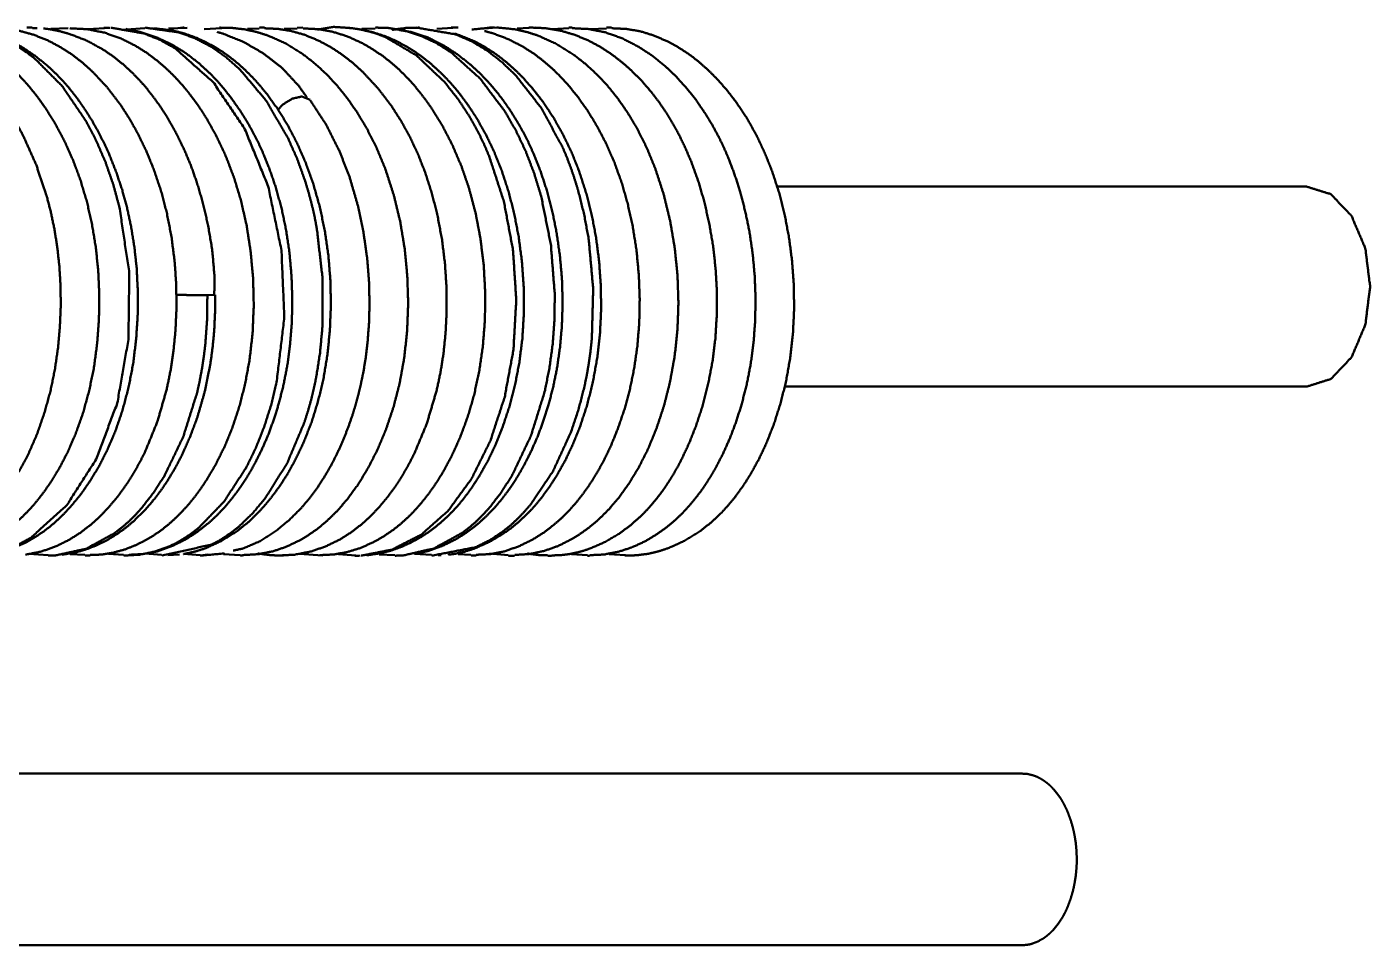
# Paper-space layout 'Layout1' of a CAD drawing. Header units: millimetres. Extents: x 102 to 294, y 28 to 266.
# Drawn here: x 167.32 to 186.13, y 155.64 to 168.49 of the extents above; entities that cross this region are included whole.
import ezdxf

# ---------------------------------------------------------------- set-up
doc = ezdxf.new("R2010")
doc.units = ezdxf.units.MM
doc.layers.add('170', color=7, linetype='Continuous', true_color=0xffffff)

psp = doc.layouts.get("Layout1")

# ---------------------------------------------------------------- linework, layer by layer
at = {"layer": '170', "color": 155, "linetype": 'Continuous', "lineweight": 50}
for p, q in [((167.322, 168.48), (167.396, 168.48)), ((167.467, 168.473), (167.401, 168.474)), ((167.899, 168.474), (167.658, 168.462)), ((168.489, 168.479), (168.173, 168.46)), ((168.473, 168.48), (168.398, 168.479)), ((168.974, 168.474), (168.653, 168.45)), ((169.567, 168.479), (169.304, 168.467)), ((170.05, 168.471), (169.802, 168.458)), ((170.575, 168.469), (170.408, 168.463)), ((170.578, 168.48), (170.646, 168.48)), ((171.104, 168.469), (170.921, 168.462)), ((171.107, 168.479), (171.185, 168.48)), ((172.197, 168.47), (172.012, 168.462)), ((173.359, 168.48), (173.059, 168.463)), ((173.33, 168.48), (173.262, 168.48)), ((173.305, 168.48), (173.354, 168.48)), ((173.902, 168.482), (173.548, 168.455)), ((173.835, 168.482), (173.799, 168.482)), ((174.437, 168.482), (174.184, 168.469)), ((174.907, 168.473), (174.68, 168.46)), ((174.909, 168.481), (174.954, 168.482)), ((175.434, 168.47), (175.21, 168.457)), ((175.436, 168.481), (175.507, 168.481)), ((171.285, 167.468), (171.17, 167.516)), ((185.235, 166.255), (177.816, 166.255)), ((169.957, 164.737), (169.848, 164.735)), ((177.921, 163.454), (185.235, 163.454)), ((167.347, 161.114), (167.619, 161.095)), ((167.927, 161.11), (168.132, 161.098)), ((168.205, 161.089), (168.135, 161.089)), ((168.463, 161.111), (168.673, 161.099)), ((168.976, 161.116), (169.206, 161.1)), ((169.293, 161.095), (169.458, 161.103)), ((169.514, 161.111), (169.745, 161.095)), ((169.748, 161.088), (169.852, 161.106)), ((170.075, 161.11), (170.309, 161.096)), ((170.339, 161.088), (170.31, 161.088)), ((171.141, 161.112), (171.455, 161.089)), ((171.683, 161.109), (171.987, 161.087)), ((171.91, 161.087), (171.966, 161.087)), ((172.255, 161.106), (172.474, 161.095)), ((172.746, 161.115), (172.987, 161.098)), ((173.078, 161.095), (173.122, 161.095)), ((173.359, 161.108), (173.536, 161.101)), ((173.609, 161.089), (173.54, 161.088)), ((173.798, 161.118), (174.058, 161.096)), ((174.146, 161.087), (174.062, 161.087)), ((174.667, 161.087), (174.615, 161.087)), ((174.947, 161.107), (175.168, 161.094)), ((175.199, 161.087), (175.169, 161.087)), ((175.471, 161.108), (175.777, 161.088)), ((153.152, 158.036), (181.256, 158.036)), ((181.256, 155.635), (153.185, 155.635))]:
    psp.add_line(p, q, dxfattribs=at)
for points, knots in [([(171.844, 168.475), (171.615, 168.49), (171.391, 168.453)], [0, 0, 0.501547, 1, 1]), ([(167.053, 162.049), (167.117, 162.128), (167.177, 162.212), (167.331, 162.483), (167.461, 162.785), (167.565, 163.083), (167.651, 163.392), (167.712, 163.691), (167.757, 163.999), (167.783, 164.287), (167.795, 164.578), (167.793, 164.852), (167.777, 165.125), (167.749, 165.387), (167.709, 165.646), (167.658, 165.891), (167.596, 166.13), (167.449, 166.566), (167.266, 166.973), (167.177, 167.137), (167.082, 167.293), (167.004, 167.411), (166.922, 167.524), (166.878, 167.58), (166.833, 167.636), (166.766, 167.713), (166.698, 167.787), (166.588, 167.895), (166.473, 167.995), (166.357, 168.085), (166.238, 168.165), (166.09, 168.251), (165.938, 168.324), (165.757, 168.391), (165.572, 168.44), (165.359, 168.473), (165.144, 168.48)], [0, 0, 0.012836, 0.025925, 0.06535, 0.107002, 0.146812, 0.187484, 0.226131, 0.265419, 0.302077, 0.338972, 0.373595, 0.408237, 0.44154, 0.474647, 0.506319, 0.537664, 0.5959, 0.652293, 0.675881, 0.699054, 0.716918, 0.734562, 0.743649, 0.752693, 0.765573, 0.778341, 0.797886, 0.817067, 0.835645, 0.853892, 0.875534, 0.896787, 0.921306, 0.945429, 0.972713, 1, 1]), ([(165.971, 161.089), (166.131, 161.093), (166.29, 161.113), (166.431, 161.144), (166.571, 161.188), (166.796, 161.289), (167.012, 161.424), (167.161, 161.542), (167.303, 161.675), (167.387, 161.765), (167.468, 161.86), (167.572, 161.996), (167.67, 162.139), (167.786, 162.332), (167.892, 162.538), (168.007, 162.802), (168.106, 163.081), (168.193, 163.396), (168.26, 163.724), (168.305, 164.058), (168.33, 164.398), (168.335, 164.737), (168.32, 165.078), (168.285, 165.412), (168.23, 165.741), (168.159, 166.052), (168.069, 166.352), (167.967, 166.625), (167.85, 166.886), (167.727, 167.119), (167.592, 167.339), (167.461, 167.522), (167.322, 167.692), (167.206, 167.817), (167.084, 167.933), (166.997, 168.008), (166.908, 168.078), (166.767, 168.174), (166.623, 168.257), (166.423, 168.35), (166.218, 168.416), (165.996, 168.458), (165.771, 168.47)], [0, 0, 0.01636, 0.032711, 0.047493, 0.062468, 0.087671, 0.113711, 0.133118, 0.153053, 0.165635, 0.178362, 0.195822, 0.213567, 0.236571, 0.260201, 0.289643, 0.319939, 0.353335, 0.387498, 0.421911, 0.456729, 0.491455, 0.526247, 0.560583, 0.594671, 0.627244, 0.659299, 0.689107, 0.718278, 0.745264, 0.771606, 0.794555, 0.817019, 0.834471, 0.851666, 0.863395, 0.87498, 0.892356, 0.909393, 0.931916, 0.953923, 0.976968, 1, 1]), ([(166.084, 168.468), (166.546, 168.458), (166.775, 168.405), (166.999, 168.319), (167.109, 168.264), (167.217, 168.201), (167.323, 168.13), (167.426, 168.052), (167.813, 167.664), (168.148, 167.173), (168.293, 166.895), (168.421, 166.599), (168.529, 166.287), (168.618, 165.96), (168.754, 165.045), (168.743, 164.112), (168.586, 163.223), (168.29, 162.436), (167.88, 161.795), (167.383, 161.343), (167.18, 161.23), (166.971, 161.15), (166.759, 161.103), (166.544, 161.088), (166.533, 161.089)], [0, 0, 0.047077, 0.070988, 0.095433, 0.107935, 0.120657, 0.133627, 0.146867, 0.20265, 0.263129, 0.295011, 0.327849, 0.361534, 0.395954, 0.490147, 0.585121, 0.677023, 0.762631, 0.840088, 0.908483, 0.932084, 0.954835, 0.977026, 0.998948, 1, 1]), ([(166.697, 161.095), (166.959, 161.14), (167.135, 161.197), (167.308, 161.274), (167.434, 161.345), (167.557, 161.428), (167.637, 161.489), (167.716, 161.555), (167.832, 161.665), (167.943, 161.784), (168.076, 161.947), (168.2, 162.124), (168.331, 162.34), (168.449, 162.572), (168.563, 162.84), (168.66, 163.123), (168.745, 163.444), (168.809, 163.776), (168.851, 164.118), (168.873, 164.466), (168.874, 164.789), (168.858, 165.112), (168.826, 165.406), (168.78, 165.696), (168.723, 165.959), (168.653, 166.216), (168.568, 166.468), (168.471, 166.711), (168.397, 166.872), (168.319, 167.026), (168.233, 167.178), (168.142, 167.324), (168.023, 167.494), (167.895, 167.655), (167.761, 167.802), (167.621, 167.937), (167.442, 168.081), (167.255, 168.206), (167.026, 168.327), (166.79, 168.407), (166.656, 168.43)], [0, 0, 0.028758, 0.048759, 0.069195, 0.084862, 0.100855, 0.111787, 0.122853, 0.14016, 0.157751, 0.180501, 0.203822, 0.231154, 0.2593, 0.290736, 0.323057, 0.358878, 0.395494, 0.432726, 0.470367, 0.505298, 0.540269, 0.572184, 0.603897, 0.633005, 0.661762, 0.690563, 0.718861, 0.737895, 0.756651, 0.775483, 0.794032, 0.816562, 0.838679, 0.860221, 0.881273, 0.906105, 0.930371, 0.958316, 0.985288, 1, 1]), ([(167.302, 161.101), (167.52, 161.145), (167.718, 161.214), (167.911, 161.308), (168.07, 161.409), (168.224, 161.528), (168.347, 161.64), (168.464, 161.763), (168.579, 161.899), (168.688, 162.046), (168.767, 162.164), (168.841, 162.287), (168.911, 162.414), (168.978, 162.547), (169.151, 162.972), (169.282, 163.431), (169.334, 163.689), (169.373, 163.952), (169.402, 164.248), (169.415, 164.548), (169.412, 164.878), (169.39, 165.207), (169.345, 165.553), (169.279, 165.892), (169.198, 166.198), (169.099, 166.492), (168.996, 166.745), (168.88, 166.986), (168.761, 167.199), (168.632, 167.399), (168.442, 167.647), (168.236, 167.868), (168.099, 167.99), (167.958, 168.1), (167.791, 168.207), (167.62, 168.298), (167.422, 168.378), (167.221, 168.435), (167.046, 168.462), (166.869, 168.47)], [0, 0, 0.023295, 0.045292, 0.067851, 0.087711, 0.108102, 0.12557, 0.143434, 0.162206, 0.181348, 0.19627, 0.211416, 0.226684, 0.242216, 0.290422, 0.3406, 0.368223, 0.39621, 0.427475, 0.458995, 0.49363, 0.52828, 0.564969, 0.601296, 0.634495, 0.667107, 0.695793, 0.723898, 0.749492, 0.774575, 0.807368, 0.839127, 0.858362, 0.87716, 0.897978, 0.918362, 0.940756, 0.962706, 0.981344, 1, 1]), ([(169.944, 164.737), (169.947, 164.878), (169.946, 165.019), (169.915, 165.375), (169.855, 165.725), (169.786, 166.024), (169.701, 166.313), (169.616, 166.553), (169.519, 166.783), (169.403, 167.017), (169.277, 167.239), (169.179, 167.389), (169.076, 167.531), (169.003, 167.623), (168.928, 167.711), (168.807, 167.838), (168.681, 167.956), (168.529, 168.078), (168.371, 168.184), (168.15, 168.302), (167.92, 168.391), (167.778, 168.431), (167.634, 168.459), (167.555, 168.468)], [0, 0, 0.029342, 0.058621, 0.132705, 0.206586, 0.270302, 0.332921, 0.385699, 0.437528, 0.491833, 0.544827, 0.581975, 0.618507, 0.642791, 0.666821, 0.703332, 0.739169, 0.779553, 0.819113, 0.871302, 0.922459, 0.953155, 0.983555, 1, 1]), ([(168.209, 161.097), (168.364, 161.103), (168.518, 161.127), (168.685, 161.172), (168.848, 161.236), (168.982, 161.303), (169.113, 161.382), (169.216, 161.455), (169.316, 161.536), (169.412, 161.623), (169.505, 161.717), (169.591, 161.813), (169.674, 161.915), (169.761, 162.034), (169.844, 162.158), (169.972, 162.379), (170.088, 162.614), (170.2, 162.887), (170.295, 163.175), (170.378, 163.499), (170.439, 163.836), (170.481, 164.207), (170.497, 164.585), (170.488, 164.973), (170.452, 165.358), (170.396, 165.717), (170.316, 166.066), (170.22, 166.382), (170.104, 166.685), (169.981, 166.949), (169.843, 167.198), (169.781, 167.297), (169.716, 167.393), (169.661, 167.471), (169.603, 167.546), (169.556, 167.606), (169.507, 167.664), (169.444, 167.735), (169.38, 167.803), (169.273, 167.907), (169.163, 168.003), (169.005, 168.123), (168.842, 168.226), (168.627, 168.333), (168.406, 168.41), (168.165, 168.458), (167.921, 168.471)], [0, 0, 0.016042, 0.03208, 0.049786, 0.067833, 0.083241, 0.098941, 0.111914, 0.125133, 0.138496, 0.152075, 0.165398, 0.178907, 0.194034, 0.209417, 0.235674, 0.262681, 0.293023, 0.324202, 0.358632, 0.393808, 0.432263, 0.471143, 0.511035, 0.550871, 0.588186, 0.625031, 0.659064, 0.692372, 0.722409, 0.751674, 0.763667, 0.775524, 0.785378, 0.795151, 0.80299, 0.81079, 0.820546, 0.830231, 0.845544, 0.860598, 0.880911, 0.900766, 0.925508, 0.949603, 0.974805, 1, 1]), ([(168.499, 168.479), (168.958, 168.399), (169.181, 168.31), (169.398, 168.188), (169.931, 167.715), (170.374, 167.056), (170.7, 166.256), (170.885, 165.36), (170.925, 164.426), (170.817, 163.516), (170.739, 163.193), (170.641, 162.885), (170.525, 162.594), (170.392, 162.322), (170.081, 161.845), (169.721, 161.472), (169.624, 161.398), (169.525, 161.331), (169.424, 161.272), (169.322, 161.222), (169.112, 161.145), (168.899, 161.101), (168.677, 161.089)], [0, 0, 0.048525, 0.073628, 0.099563, 0.173915, 0.256706, 0.346835, 0.4423, 0.539816, 0.63543, 0.67007, 0.703798, 0.736506, 0.768092, 0.827487, 0.881575, 0.894311, 0.906748, 0.918914, 0.930841, 0.954102, 0.97682, 1, 1]), ([(168.753, 161.1), (168.957, 161.111), (169.157, 161.151), (169.359, 161.223), (169.555, 161.322), (169.711, 161.423), (169.861, 161.541), (169.975, 161.645), (170.084, 161.759), (170.179, 161.872), (170.271, 161.991), (170.334, 162.082), (170.395, 162.176), (170.459, 162.282), (170.519, 162.39), (170.611, 162.576), (170.696, 162.77), (170.778, 162.993), (170.85, 163.224), (170.915, 163.484), (170.967, 163.752), (171.006, 164.048), (171.03, 164.348), (171.037, 164.673), (171.026, 164.999), (170.997, 165.331), (170.947, 165.658), (170.885, 165.955), (170.806, 166.243), (170.718, 166.5), (170.618, 166.746), (170.549, 166.893), (170.476, 167.035), (170.387, 167.19), (170.293, 167.338), (170.158, 167.527), (170.014, 167.703), (169.873, 167.85), (169.726, 167.985), (169.547, 168.122), (169.361, 168.238), (169.141, 168.342), (168.916, 168.418), (168.708, 168.461)], [0, 0, 0.021543, 0.043096, 0.06568, 0.088916, 0.108551, 0.128706, 0.145004, 0.161661, 0.177259, 0.193094, 0.20483, 0.216696, 0.229654, 0.242793, 0.264681, 0.287037, 0.312133, 0.337753, 0.366055, 0.394847, 0.426318, 0.458129, 0.492494, 0.52696, 0.562089, 0.597011, 0.629056, 0.660662, 0.689276, 0.717353, 0.734471, 0.751374, 0.770211, 0.788785, 0.813315, 0.837296, 0.858848, 0.879896, 0.903669, 0.92682, 0.95252, 0.977601, 1, 1]), ([(168.975, 168.48), (169.447, 168.414), (169.672, 168.332), (169.891, 168.218), (170.101, 168.072), (170.302, 167.896), (170.668, 167.461), (170.977, 166.932), (171.107, 166.638), (171.218, 166.328), (171.266, 166.167), (171.31, 166.003), (171.348, 165.836), (171.38, 165.667), (171.46, 164.973), (171.457, 164.272), (171.425, 163.927), (171.372, 163.59), (171.338, 163.425), (171.299, 163.264), (171.254, 163.106), (171.205, 162.952), (170.964, 162.381), (170.659, 161.894), (170.487, 161.687), (170.303, 161.508), (170.208, 161.43), (170.11, 161.36), (170.01, 161.297), (169.908, 161.243), (169.21, 161.089)], [0, 0, 0.049379, 0.074152, 0.099683, 0.126203, 0.153864, 0.212716, 0.27616, 0.30943, 0.343582, 0.360957, 0.378513, 0.39623, 0.414087, 0.486398, 0.558974, 0.594853, 0.63018, 0.647577, 0.664768, 0.681733, 0.69846, 0.762694, 0.822194, 0.850036, 0.876563, 0.889352, 0.901836, 0.914034, 0.925976, 1, 1]), ([(169.514, 161.11), (169.53, 161.113), (169.673, 161.144), (169.814, 161.189), (170.043, 161.292), (170.263, 161.431), (170.418, 161.555), (170.565, 161.696), (170.656, 161.797), (170.744, 161.903), (170.861, 162.062), (170.97, 162.232), (171.088, 162.446), (171.195, 162.673), (171.304, 162.95), (171.396, 163.243), (171.473, 163.566), (171.529, 163.902), (171.563, 164.245), (171.577, 164.592), (171.57, 164.942), (171.542, 165.29), (171.492, 165.634), (171.422, 165.969), (171.333, 166.285), (171.224, 166.588), (171.104, 166.862), (170.969, 167.12), (170.828, 167.348), (170.674, 167.559), (170.581, 167.673), (170.483, 167.78), (170.401, 167.863), (170.317, 167.942), (170.237, 168.01), (170.156, 168.073), (170.062, 168.14), (169.966, 168.201), (169.834, 168.273), (169.7, 168.335), (169.529, 168.397), (169.355, 168.441), (169.092, 168.472)], [0, 0, 0.001765, 0.01727, 0.033001, 0.059751, 0.087384, 0.10849, 0.130191, 0.144598, 0.1592, 0.180223, 0.201675, 0.227652, 0.254364, 0.286052, 0.318615, 0.354012, 0.390129, 0.426795, 0.463792, 0.500953, 0.538089, 0.574985, 0.611477, 0.646378, 0.680595, 0.712335, 0.743311, 0.771812, 0.799571, 0.815239, 0.830663, 0.843066, 0.855346, 0.86644, 0.87743, 0.889687, 0.901776, 0.917703, 0.933387, 0.952784, 0.971875, 1, 1]), ([(169.474, 168.479), (169.475, 168.479), (169.521, 168.48)], [0, 0, 0.019703, 1, 1]), ([(171.242, 167.502), (171.123, 167.67), (170.887, 167.922), (170.626, 168.123), (170.35, 168.282), (170.066, 168.396), (169.984, 168.42)], [0, 0, 0.129552, 0.346549, 0.553766, 0.75401, 0.946588, 1, 1]), ([(170.341, 161.096), (170.559, 161.108), (170.773, 161.151), (170.958, 161.215), (171.139, 161.302), (171.263, 161.376), (171.385, 161.461), (171.457, 161.519), (171.528, 161.58), (171.668, 161.717), (171.799, 161.868), (171.952, 162.076), (172.091, 162.302), (172.227, 162.566), (172.346, 162.849), (172.453, 163.166), (172.539, 163.499), (172.604, 163.86), (172.644, 164.231), (172.659, 164.614), (172.647, 164.998), (172.61, 165.384), (172.547, 165.765), (172.457, 166.137), (172.342, 166.493), (172.218, 166.795), (172.074, 167.078), (171.943, 167.296), (171.8, 167.5), (171.667, 167.665), (171.526, 167.818), (171.356, 167.975), (171.178, 168.114), (170.939, 168.261), (170.689, 168.372), (170.533, 168.42), (170.375, 168.455), (170.197, 168.476), (170.016, 168.48)], [0, 0, 0.022244, 0.044515, 0.064443, 0.084866, 0.099644, 0.114715, 0.124172, 0.133735, 0.153674, 0.174056, 0.200292, 0.227383, 0.257649, 0.288866, 0.322988, 0.358013, 0.395406, 0.433436, 0.472406, 0.511544, 0.551113, 0.590381, 0.629356, 0.667534, 0.70075, 0.733065, 0.759062, 0.784435, 0.806042, 0.827194, 0.850754, 0.87376, 0.90231, 0.930158, 0.946814, 0.963304, 0.981624, 1, 1]), ([(170.831, 161.089), (171.068, 161.101), (171.301, 161.147), (171.5, 161.216), (171.695, 161.31), (171.855, 161.41), (172.009, 161.528), (172.131, 161.639), (172.247, 161.761), (172.36, 161.895), (172.466, 162.038), (172.542, 162.152), (172.614, 162.271), (172.682, 162.394), (172.747, 162.522), (172.921, 162.94), (173.055, 163.391), (173.11, 163.647), (173.152, 163.909), (173.182, 164.204), (173.197, 164.503), (173.196, 164.833), (173.175, 165.162), (173.133, 165.51), (173.069, 165.851), (172.991, 166.16), (172.895, 166.458), (172.793, 166.716), (172.677, 166.961), (172.556, 167.179), (172.424, 167.384), (172.233, 167.635), (172.024, 167.859), (171.888, 167.983), (171.746, 168.094), (171.58, 168.204), (171.409, 168.296), (171.213, 168.378), (171.012, 168.435), (170.831, 168.463), (170.648, 168.471)], [0, 0, 0.024292, 0.048582, 0.070162, 0.092284, 0.111597, 0.131431, 0.148292, 0.165553, 0.183448, 0.201696, 0.215686, 0.229876, 0.244303, 0.258965, 0.305276, 0.353437, 0.380208, 0.407356, 0.437707, 0.468332, 0.50205, 0.535794, 0.571614, 0.607122, 0.639743, 0.671803, 0.700168, 0.727937, 0.753403, 0.778341, 0.810637, 0.841926, 0.860777, 0.879217, 0.899559, 0.919466, 0.941223, 0.962537, 0.981259, 1, 1]), ([(171.423, 161.095), (171.614, 161.104), (171.802, 161.137), (171.984, 161.193), (172.162, 161.271), (172.305, 161.351), (172.444, 161.445), (172.551, 161.53), (172.654, 161.623), (172.749, 161.719), (172.84, 161.821), (172.922, 161.924), (173.001, 162.032), (173.084, 162.156), (173.163, 162.287), (173.284, 162.516), (173.392, 162.759), (173.495, 163.04), (173.581, 163.334), (173.653, 163.665), (173.703, 164.006), (173.733, 164.381), (173.738, 164.76), (173.717, 165.148), (173.67, 165.531), (173.602, 165.886), (173.511, 166.229), (173.405, 166.539), (173.279, 166.834), (173.147, 167.09), (173.001, 167.33), (172.916, 167.452), (172.827, 167.569), (172.755, 167.657), (172.681, 167.741), (172.602, 167.823), (172.521, 167.902), (172.417, 167.993), (172.311, 168.077), (172.161, 168.179), (172.007, 168.267), (171.807, 168.358), (171.602, 168.422), (171.397, 168.459), (171.189, 168.469)], [0, 0, 0.019633, 0.039272, 0.058822, 0.078818, 0.095704, 0.112977, 0.126982, 0.141277, 0.155153, 0.169255, 0.182823, 0.196576, 0.211967, 0.227612, 0.254283, 0.281688, 0.312435, 0.34398, 0.378786, 0.414255, 0.452949, 0.491954, 0.53185, 0.571585, 0.608704, 0.645255, 0.678968, 0.711897, 0.741573, 0.770464, 0.785794, 0.800904, 0.812547, 0.824096, 0.835815, 0.847424, 0.861637, 0.875614, 0.894236, 0.91248, 0.935106, 0.95721, 0.978607, 1, 1]), ([(171.792, 168.479), (171.889, 168.47), (172.004, 168.452), (172.118, 168.425), (172.231, 168.39), (172.342, 168.346), (172.774, 168.091), (173.168, 167.719), (173.347, 167.494), (173.512, 167.244), (173.589, 167.111), (173.661, 166.973), (173.729, 166.829), (173.792, 166.681), (173.998, 166.048), (174.126, 165.368), (174.172, 164.669), (174.133, 163.974), (174.01, 163.309), (173.81, 162.697), (173.541, 162.157), (173.214, 161.712), (172.839, 161.38), (172.429, 161.171), (172.002, 161.088)], [0, 0, 0.010282, 0.022575, 0.034965, 0.047493, 0.060196, 0.113162, 0.170519, 0.200985, 0.232608, 0.248847, 0.265363, 0.28215, 0.299202, 0.36966, 0.442769, 0.51693, 0.590492, 0.661986, 0.730188, 0.793944, 0.852369, 0.905338, 0.953951, 1, 1]), ([(172.078, 161.093), (172.266, 161.12), (172.42, 161.159), (172.572, 161.214), (172.699, 161.272), (172.824, 161.34), (172.925, 161.405), (173.024, 161.477), (173.123, 161.558), (173.218, 161.645), (173.299, 161.727), (173.377, 161.814), (173.458, 161.915), (173.537, 162.022), (173.659, 162.21), (173.772, 162.411), (173.885, 162.647), (173.984, 162.896), (174.077, 163.177), (174.153, 163.469), (174.215, 163.793), (174.257, 164.125), (174.279, 164.484), (174.276, 164.846), (174.252, 165.2), (174.206, 165.55), (174.144, 165.874), (174.062, 166.191), (173.968, 166.478), (173.858, 166.753), (173.741, 166.994), (173.612, 167.221), (173.494, 167.4), (173.369, 167.568), (173.313, 167.636), (173.256, 167.702), (173.155, 167.808), (173.05, 167.909), (172.962, 167.986), (172.872, 168.058), (172.755, 168.141), (172.635, 168.216), (172.487, 168.295), (172.335, 168.36), (172.155, 168.418), (171.971, 168.457)], [0, 0, 0.020283, 0.037227, 0.054423, 0.069372, 0.08457, 0.097433, 0.110512, 0.124115, 0.137944, 0.150233, 0.162685, 0.176558, 0.19065, 0.214662, 0.239318, 0.267221, 0.295863, 0.327407, 0.359675, 0.39485, 0.430601, 0.469021, 0.507683, 0.54553, 0.583196, 0.618521, 0.653381, 0.685691, 0.717333, 0.745922, 0.773828, 0.796715, 0.819115, 0.828462, 0.837763, 0.853426, 0.868969, 0.881455, 0.89379, 0.909104, 0.924197, 0.942107, 0.959704, 0.979933, 1, 1]), ([(172.2, 168.481), (172.377, 168.475), (172.607, 168.438), (172.833, 168.367), (173.054, 168.263), (173.267, 168.127), (173.666, 167.766), (174.017, 167.302), (174.169, 167.035), (174.305, 166.748), (174.422, 166.442), (174.52, 166.121), (174.656, 165.446), (174.711, 164.747), (174.707, 164.397), (174.682, 164.051), (174.636, 163.711), (174.569, 163.381), (174.376, 162.762), (174.114, 162.213), (173.961, 161.972), (173.793, 161.756), (173.705, 161.659), (173.614, 161.569), (173.52, 161.486), (173.423, 161.411), (173.017, 161.188), (172.591, 161.091), (172.475, 161.087)], [0, 0, 0.018392, 0.042484, 0.067023, 0.092304, 0.11853, 0.174186, 0.234442, 0.266271, 0.299154, 0.333029, 0.36777, 0.439121, 0.51171, 0.547972, 0.583934, 0.61941, 0.654249, 0.721409, 0.784357, 0.813983, 0.842261, 0.85589, 0.869181, 0.882149, 0.894815, 0.942788, 0.987971, 1, 1]), ([(172.817, 168.48), (172.627, 168.475), (172.439, 168.45), (172.439, 168.45)], [0, 0, 0.499918, 0.999089, 1, 1]), ([(172.754, 161.113), (172.934, 161.152), (173.137, 161.223), (173.335, 161.322), (173.491, 161.422), (173.642, 161.539), (173.754, 161.641), (173.863, 161.753), (173.956, 161.862), (174.045, 161.978), (174.107, 162.065), (174.166, 162.155), (174.227, 162.257), (174.286, 162.363), (174.378, 162.545), (174.462, 162.735), (174.546, 162.956), (174.62, 163.186), (174.688, 163.445), (174.742, 163.711), (174.785, 164.005), (174.811, 164.304), (174.821, 164.629), (174.812, 164.955), (174.783, 165.286), (174.736, 165.614), (174.676, 165.912), (174.599, 166.203), (174.515, 166.461), (174.417, 166.71), (174.35, 166.858), (174.278, 167.001), (174.19, 167.158), (174.097, 167.308), (173.962, 167.5), (173.817, 167.678), (173.675, 167.829), (173.527, 167.966), (173.346, 168.107), (173.158, 168.228), (172.937, 168.34), (172.708, 168.417), (172.532, 168.447)], [0, 0, 0.020004, 0.043362, 0.067376, 0.08753, 0.108208, 0.124773, 0.141713, 0.157326, 0.173186, 0.184758, 0.196454, 0.20939, 0.222501, 0.244648, 0.267261, 0.292976, 0.319217, 0.348245, 0.377784, 0.410021, 0.44264, 0.477912, 0.513308, 0.54947, 0.585431, 0.618487, 0.65113, 0.680669, 0.709667, 0.727312, 0.74473, 0.764205, 0.783397, 0.808899, 0.833828, 0.856335, 0.878304, 0.903165, 0.927441, 0.954435, 0.980599, 1, 1]), ([(172.769, 168.481), (173.323, 168.386), (173.545, 168.289), (173.761, 168.16), (173.967, 168.001), (174.164, 167.813), (174.52, 167.358), (174.816, 166.814), (174.88, 166.665), (174.938, 166.512), (174.991, 166.355), (175.04, 166.195), (175.122, 165.864), (175.185, 165.524), (175.249, 164.826), (175.23, 164.128), (175.212, 163.956), (175.188, 163.786), (175.16, 163.619), (175.126, 163.454), (175.043, 163.134), (174.942, 162.828), (174.687, 162.271), (174.372, 161.803), (174.285, 161.702), (174.195, 161.608), (174.102, 161.522), (174.007, 161.443), (173.809, 161.309), (173.604, 161.206), (172.991, 161.088)], [0, 0, 0.058318, 0.083418, 0.109427, 0.136493, 0.164697, 0.224518, 0.288774, 0.305494, 0.322453, 0.339638, 0.357031, 0.392345, 0.428219, 0.500819, 0.573221, 0.591112, 0.608867, 0.626465, 0.643891, 0.678152, 0.711521, 0.775021, 0.833532, 0.847336, 0.8608, 0.87393, 0.886742, 0.911491, 0.935264, 1, 1]), ([(173.219, 161.101), (173.312, 161.113), (173.455, 161.145), (173.596, 161.191), (173.826, 161.295), (174.046, 161.432), (174.2, 161.554), (174.347, 161.693), (174.436, 161.79), (174.521, 161.894), (174.634, 162.046), (174.738, 162.208), (174.855, 162.417), (174.961, 162.638), (175.071, 162.912), (175.165, 163.2), (175.245, 163.52), (175.305, 163.851), (175.343, 164.187), (175.36, 164.528), (175.356, 164.868), (175.332, 165.207), (175.289, 165.54), (175.227, 165.867), (175.148, 166.174), (175.052, 166.471), (174.944, 166.74), (174.821, 166.994), (174.692, 167.221), (174.551, 167.434), (174.415, 167.61), (174.272, 167.772), (174.152, 167.891), (174.027, 168.001), (173.942, 168.068), (173.854, 168.131), (173.721, 168.216), (173.584, 168.29), (173.309, 168.4)], [0, 0, 0.010352, 0.026551, 0.042988, 0.07083, 0.099557, 0.121275, 0.143618, 0.158226, 0.173039, 0.193993, 0.215359, 0.241763, 0.268891, 0.301562, 0.335117, 0.37155, 0.408744, 0.446114, 0.483869, 0.521494, 0.559118, 0.596233, 0.633025, 0.668143, 0.702657, 0.734667, 0.765946, 0.794846, 0.823023, 0.84759, 0.871618, 0.890266, 0.908644, 0.920697, 0.932622, 0.950101, 0.967283, 1, 1]), ([(173.549, 168.453), (173.841, 168.483), (173.869, 168.483)], [0, 0, 0.913764, 1, 1]), ([(173.613, 161.1), (173.81, 161.11), (174.004, 161.148), (174.202, 161.216), (174.396, 161.31), (174.551, 161.407), (174.7, 161.52), (174.813, 161.62), (174.922, 161.731), (175.019, 161.841), (175.111, 161.959), (175.182, 162.059), (175.25, 162.163), (175.323, 162.284), (175.392, 162.409), (175.499, 162.631), (175.594, 162.865), (175.685, 163.132), (175.761, 163.41), (175.823, 163.711), (175.867, 164.021), (175.894, 164.351), (175.9, 164.684), (175.887, 165.029), (175.854, 165.372), (175.802, 165.698), (175.732, 166.016), (175.647, 166.312), (175.545, 166.595), (175.432, 166.854), (175.304, 167.098), (175.172, 167.315), (175.028, 167.518), (174.885, 167.693), (174.732, 167.853), (174.647, 167.933), (174.559, 168.008), (174.418, 168.116), (174.271, 168.21), (174.059, 168.32), (173.841, 168.402), (173.729, 168.432)], [0, 0, 0.021191, 0.042393, 0.064925, 0.08808, 0.107655, 0.127736, 0.144026, 0.160689, 0.176442, 0.19246, 0.205679, 0.219059, 0.234182, 0.249532, 0.276007, 0.303134, 0.333394, 0.364348, 0.397367, 0.430936, 0.46651, 0.502351, 0.539396, 0.576365, 0.611794, 0.646842, 0.679839, 0.712223, 0.742524, 0.772122, 0.79943, 0.826088, 0.850404, 0.874186, 0.886708, 0.899083, 0.918199, 0.936954, 0.962596, 0.987592, 1, 1]), ([(174.15, 161.098), (174.36, 161.111), (174.566, 161.155), (174.755, 161.222), (174.938, 161.314), (175.064, 161.391), (175.186, 161.478), (175.259, 161.537), (175.33, 161.599), (175.468, 161.736), (175.598, 161.887), (175.749, 162.095), (175.886, 162.321), (176.019, 162.586), (176.135, 162.869), (176.24, 163.186), (176.324, 163.518), (176.389, 163.878), (176.429, 164.247), (176.442, 164.626), (176.43, 165.007), (176.391, 165.391), (176.327, 165.768), (176.238, 166.138), (176.123, 166.493), (176.001, 166.794), (175.859, 167.076), (175.729, 167.293), (175.588, 167.495), (175.456, 167.659), (175.316, 167.81), (175.147, 167.967), (174.97, 168.105), (174.73, 168.254), (174.479, 168.368), (174.322, 168.419), (174.162, 168.456), (173.9, 168.482)], [0, 0, 0.021722, 0.04348, 0.064111, 0.085287, 0.100526, 0.116063, 0.125681, 0.135402, 0.155509, 0.176066, 0.202537, 0.229901, 0.260503, 0.292052, 0.326555, 0.361934, 0.39962, 0.437926, 0.477113, 0.516474, 0.556306, 0.595825, 0.63511, 0.673627, 0.707105, 0.739675, 0.765794, 0.791273, 0.812982, 0.834226, 0.85801, 0.881245, 0.910384, 0.938826, 0.955918, 0.972829, 1, 1]), ([(174.669, 161.091), (174.793, 161.095), (174.916, 161.11), (175.053, 161.139), (175.188, 161.181), (175.409, 161.276), (175.623, 161.402), (175.774, 161.515), (175.919, 161.644), (176.009, 161.736), (176.095, 161.835), (176.159, 161.914), (176.221, 161.996), (176.287, 162.092), (176.35, 162.191), (176.42, 162.311), (176.486, 162.436), (176.594, 162.666), (176.69, 162.909), (176.784, 163.197), (176.86, 163.496), (176.919, 163.807), (176.959, 164.125), (176.979, 164.449), (176.981, 164.775), (176.963, 165.101), (176.927, 165.425), (176.873, 165.741), (176.802, 166.051), (176.721, 166.328), (176.625, 166.595), (176.526, 166.826), (176.416, 167.046), (176.342, 167.175), (176.265, 167.299), (176.169, 167.439), (176.068, 167.572), (175.932, 167.73), (175.788, 167.876), (175.654, 167.994), (175.516, 168.101), (175.353, 168.208), (175.185, 168.298), (174.991, 168.379), (174.794, 168.437), (174.573, 168.473), (174.349, 168.482)], [0, 0, 0.012647, 0.025291, 0.039542, 0.053981, 0.078546, 0.103839, 0.123082, 0.142867, 0.156044, 0.169408, 0.179781, 0.190251, 0.202092, 0.214093, 0.228279, 0.242695, 0.268668, 0.29533, 0.32617, 0.357731, 0.38997, 0.422702, 0.455763, 0.489026, 0.522393, 0.555653, 0.588374, 0.620733, 0.650173, 0.679112, 0.704797, 0.729953, 0.745075, 0.760003, 0.777297, 0.794332, 0.815646, 0.836494, 0.854715, 0.87257, 0.892443, 0.911908, 0.933275, 0.954236, 0.977106, 1, 1]), ([(175.2, 161.094), (175.402, 161.104), (175.6, 161.142), (175.792, 161.204), (175.98, 161.291), (176.132, 161.382), (176.279, 161.487), (176.394, 161.583), (176.504, 161.689), (176.606, 161.8), (176.703, 161.92), (176.771, 162.01), (176.835, 162.105), (176.902, 162.212), (176.967, 162.323), (177.068, 162.519), (177.16, 162.725), (177.251, 162.964), (177.329, 163.214), (177.398, 163.485), (177.453, 163.764), (177.493, 164.062), (177.516, 164.366), (177.522, 164.685), (177.51, 165.006), (177.481, 165.318), (177.436, 165.626), (177.378, 165.906), (177.307, 166.18), (177.229, 166.424), (177.139, 166.66), (177.078, 166.802), (177.012, 166.939), (176.924, 167.103), (176.829, 167.26), (176.693, 167.461), (176.545, 167.646), (176.401, 167.804), (176.25, 167.946), (176.067, 168.093), (175.875, 168.218), (175.649, 168.333), (175.416, 168.415), (175.188, 168.46), (174.956, 168.472)], [0, 0, 0.020718, 0.041447, 0.062168, 0.083404, 0.101576, 0.120185, 0.135547, 0.151258, 0.166734, 0.182503, 0.194097, 0.205827, 0.21882, 0.231992, 0.254631, 0.277781, 0.304076, 0.330954, 0.359637, 0.388835, 0.419721, 0.450952, 0.483768, 0.516668, 0.548819, 0.580788, 0.610152, 0.639177, 0.665522, 0.691426, 0.707279, 0.722948, 0.742053, 0.760878, 0.78578, 0.810091, 0.831973, 0.853327, 0.877452, 0.900953, 0.926993, 0.952296, 0.97614, 1, 1]), ([(175.692, 161.088), (175.854, 161.093), (176.014, 161.113), (176.157, 161.146), (176.299, 161.192), (176.529, 161.296), (176.75, 161.434), (176.905, 161.557), (177.052, 161.697), (177.142, 161.796), (177.228, 161.9), (177.342, 162.056), (177.448, 162.221), (177.564, 162.431), (177.67, 162.654), (177.778, 162.928), (177.871, 163.217), (177.95, 163.535), (178.008, 163.864), (178.045, 164.198), (178.062, 164.537), (178.057, 164.875), (178.033, 165.212), (177.99, 165.543), (177.928, 165.868), (177.85, 166.173), (177.754, 166.469), (177.647, 166.736), (177.526, 166.99), (177.398, 167.216), (177.258, 167.427), (177.123, 167.602), (176.981, 167.764), (176.862, 167.883), (176.738, 167.993), (176.652, 168.061), (176.565, 168.124), (176.431, 168.21), (176.294, 168.285), (176.106, 168.367), (175.915, 168.427), (175.714, 168.462), (175.511, 168.471)], [0, 0, 0.016533, 0.03306, 0.048087, 0.063313, 0.089149, 0.115837, 0.136049, 0.156836, 0.170501, 0.184366, 0.204046, 0.224124, 0.248691, 0.273929, 0.304098, 0.335071, 0.368595, 0.402803, 0.437155, 0.471854, 0.506431, 0.541003, 0.575116, 0.60893, 0.641217, 0.672957, 0.702392, 0.731159, 0.757733, 0.783644, 0.806242, 0.828346, 0.845513, 0.862431, 0.873605, 0.884659, 0.900933, 0.916933, 0.937876, 0.95838, 0.97919, 1, 1]), ([(170.208, 161.158), (170.346, 161.188), (170.587, 161.291), (170.817, 161.442), (170.993, 161.586), (171.159, 161.751), (171.278, 161.892), (171.39, 162.043), (171.494, 162.204), (171.591, 162.373), (171.676, 162.542), (171.754, 162.718), (171.823, 162.894), (171.885, 163.074), (171.925, 163.208), (171.962, 163.345), (171.999, 163.501), (172.032, 163.66), (172.066, 163.87), (172.091, 164.083), (172.111, 164.349), (172.118, 164.617), (172.11, 164.937), (172.084, 165.256), (172.032, 165.622), (171.957, 165.979), (171.844, 166.371), (171.702, 166.74), (171.511, 167.121), (171.286, 167.466)], [0, 0, 0.019577, 0.055714, 0.093662, 0.125093, 0.157399, 0.182803, 0.208808, 0.235242, 0.262222, 0.288308, 0.314913, 0.3409, 0.367299, 0.38663, 0.406148, 0.428343, 0.45075, 0.480079, 0.509705, 0.546498, 0.583543, 0.627772, 0.671989, 0.72295, 0.7734, 0.829693, 0.884307, 0.943085, 1, 1]), ([(171.17, 167.516), (171.17, 167.516), (171.037, 167.486), (170.905, 167.405), (170.829, 167.323)], [0, 0, 0.000077, 0.339122, 0.722645, 1, 1]), ([(185.235, 163.454), (185.576, 163.561), (185.865, 163.865), (186.058, 164.319), (186.125, 164.855), (186.058, 165.39), (185.865, 165.844), (185.576, 166.148), (185.235, 166.255)], [0, 0, 0.098631, 0.214394, 0.350767, 0.500001, 0.649233, 0.785606, 0.901369, 1, 1]), ([(169.848, 164.735), (169.843, 164.385), (169.818, 164.039), (169.797, 163.868), (169.771, 163.7), (169.74, 163.534), (169.704, 163.37), (169.51, 162.753), (169.247, 162.206), (169.092, 161.966), (168.924, 161.751), (168.836, 161.653), (168.744, 161.563), (168.65, 161.48), (168.554, 161.405), (168.148, 161.184), (167.722, 161.091), (167.62, 161.088)], [0, 0, 0.074557, 0.148495, 0.185108, 0.221422, 0.257388, 0.292975, 0.430766, 0.559935, 0.620788, 0.678916, 0.70695, 0.734292, 0.760959, 0.786979, 0.885401, 0.978187, 1, 1]), ([(167.809, 161.101), (167.975, 161.127), (168.144, 161.173), (168.311, 161.238), (168.452, 161.31), (168.589, 161.394), (168.703, 161.476), (168.813, 161.568), (168.968, 161.72), (169.114, 161.89), (169.202, 162.007), (169.286, 162.131), (169.391, 162.304), (169.488, 162.488), (169.605, 162.749), (169.708, 163.026), (169.813, 163.391), (169.89, 163.774), (169.921, 164.001), (169.943, 164.231), (169.955, 164.483), (169.957, 164.737)], [0, 0, 0.036586, 0.074793, 0.113737, 0.148192, 0.183346, 0.213878, 0.24508, 0.292465, 0.341151, 0.373134, 0.405572, 0.449752, 0.494928, 0.557344, 0.621636, 0.704502, 0.789586, 0.83944, 0.889662, 0.944619, 1, 1]), ([(169.848, 164.735), (169.848, 164.735), (169.706, 164.736), (169.552, 164.737), (169.404, 164.74)], [0, 0, 0.00007, 0.318893, 0.666532, 1, 1]), ([(170.078, 161.118), (170.077, 161.118), (169.749, 161.088)], [0, 0, 0.002652, 1, 1]), ([(170.554, 161.12), (170.595, 161.112), (170.754, 161.093), (170.914, 161.089)], [0, 0, 0.116053, 0.557885, 1, 1]), ([(174.331, 161.118), (174.376, 161.11), (174.493, 161.096), (174.611, 161.093)], [0, 0, 0.165148, 0.582337, 1, 1]), ([(181.256, 155.635), (181.293, 155.637), (181.33, 155.641), (181.349, 155.644), (181.368, 155.648), (181.386, 155.653), (181.405, 155.659), (181.477, 155.688), (181.548, 155.727), (181.582, 155.751), (181.615, 155.778), (181.632, 155.792), (181.648, 155.807), (181.664, 155.822), (181.68, 155.838), (181.74, 155.908), (181.795, 155.987), (181.808, 156.008), (181.821, 156.029), (181.834, 156.052), (181.846, 156.075), (181.869, 156.121), (181.89, 156.169), (181.928, 156.27), (181.96, 156.377), (181.974, 156.432), (181.985, 156.488), (181.995, 156.545), (182.004, 156.602), (182.01, 156.66), (182.015, 156.718), (182.018, 156.777), (182.019, 156.837), (182.015, 156.955), (182.004, 157.071), (181.995, 157.128), (181.985, 157.185), (181.973, 157.241), (181.96, 157.296), (181.928, 157.402), (181.89, 157.503), (181.868, 157.551), (181.845, 157.598), (181.821, 157.643), (181.795, 157.686), (181.739, 157.764), (181.679, 157.834), (181.663, 157.85), (181.647, 157.866), (181.631, 157.881), (181.615, 157.895), (181.581, 157.921), (181.547, 157.945), (181.512, 157.966), (181.477, 157.984), (181.459, 157.993), (181.441, 158), (181.422, 158.007), (181.404, 158.013), (181.33, 158.031), (181.256, 158.036)], [0, 0, 0.011965, 0.023998, 0.03006, 0.036162, 0.042325, 0.04852, 0.073573, 0.099397, 0.112743, 0.12644, 0.133445, 0.140519, 0.147646, 0.154838, 0.184293, 0.21512, 0.223083, 0.231156, 0.239342, 0.247603, 0.264271, 0.28117, 0.315727, 0.35145, 0.369688, 0.388012, 0.406417, 0.424922, 0.443555, 0.462334, 0.481286, 0.500337, 0.538144, 0.575465, 0.593996, 0.612466, 0.630883, 0.649104, 0.684651, 0.719181, 0.736132, 0.752859, 0.769224, 0.785171, 0.815948, 0.845493, 0.852727, 0.859889, 0.866955, 0.873914, 0.887557, 0.900876, 0.913913, 0.926731, 0.933069, 0.939374, 0.945655, 0.95189, 0.976204, 1, 1])]:
    psp.add_open_spline(points, degree=1, knots=knots, dxfattribs=at)

doc.saveas('drawing.dxf')
